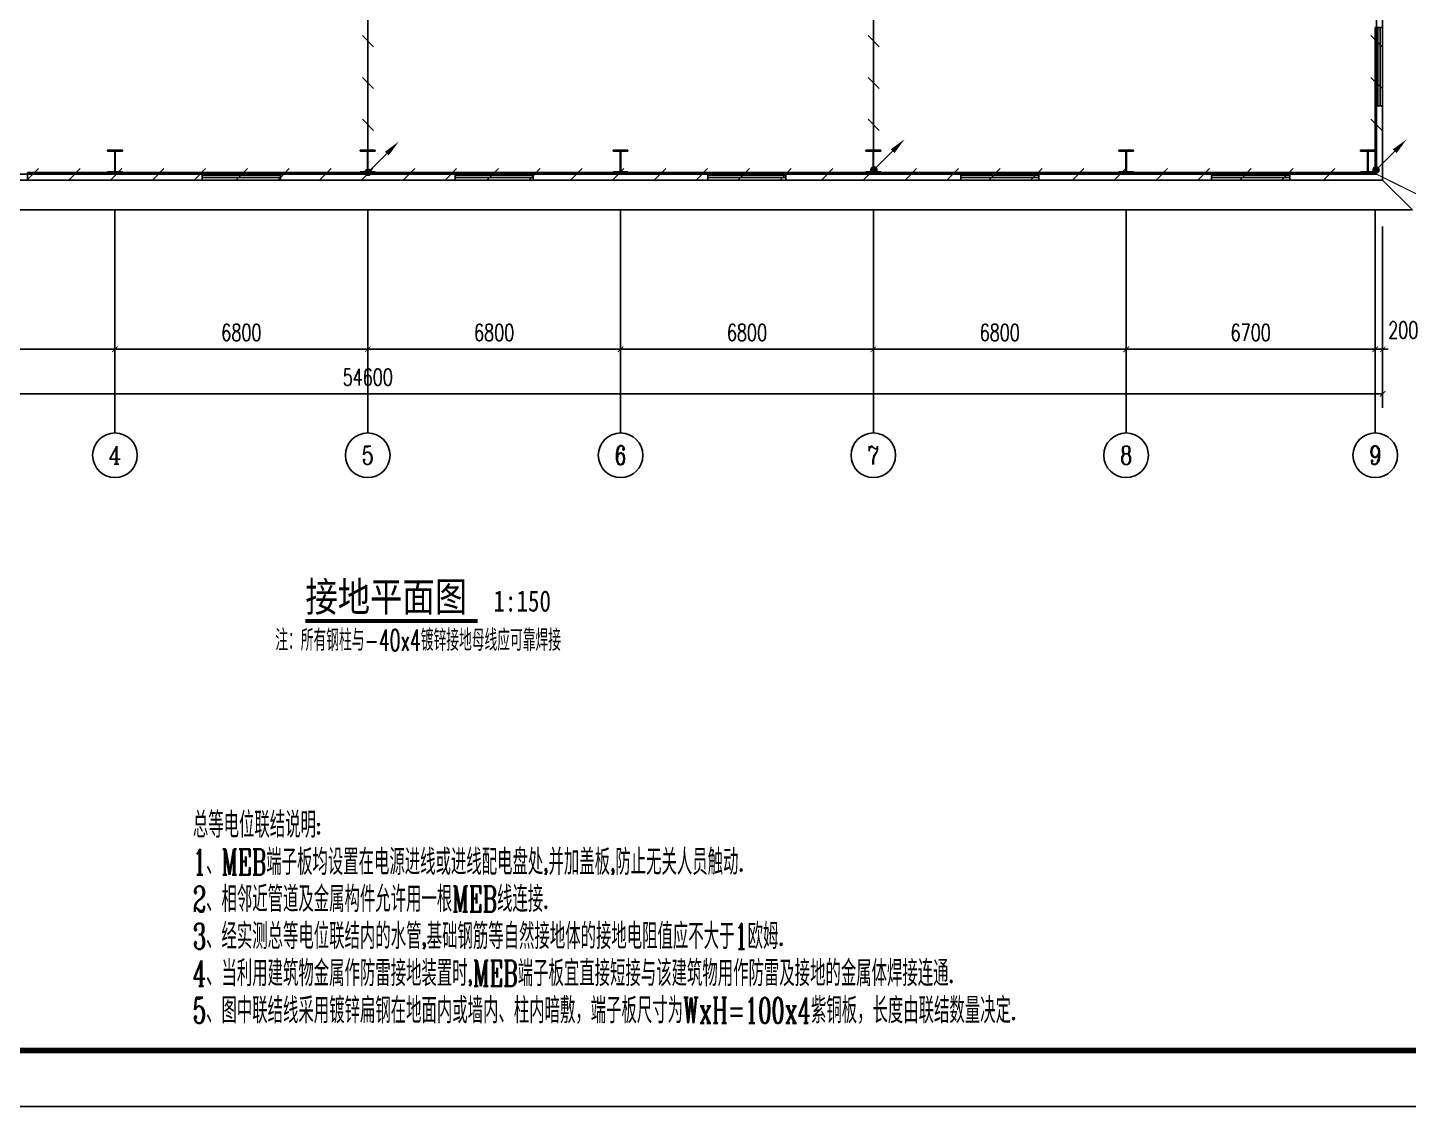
# Model space of a CAD drawing. Extents: x 1728470 to 1835391, y -157368 to 197905.
# Drawn here: x 1762000 to 1799142, y -89475 to -60465 of the extents above; entities that cross this region are included whole.
import ezdxf
from ezdxf.enums import TextEntityAlignment as Align

# ---------------------------------------------------------------- set-up
doc = ezdxf.new("R2010")
doc.units = 0
doc.header["$LTSCALE"] = 1000
doc.header["$MEASUREMENT"] = 0
doc.linetypes.add('CENTER2', pattern=[1.14, 0.75, -0.13, 0.13, -0.13])
doc.layers.get('0').update_dxf_attribs({"linetype": 'CONTINUOUS'})
doc.layers.get('DEFPOINTS').update_dxf_attribs({"linetype": 'CONTINUOUS'})
for name, color, linetype in [('AXIS', 3, 'CONTINUOUS'), ('AXIS_TEXT', 7, 'CONTINUOUS'), ('COLUMN', 99, 'CONTINUOUS'), ('GROUND', 2, 'CONTINUOUS'), ('LWIRE', 4, 'CONTINUOUS'), ('PUB_TEXT', 7, 'CONTINUOUS'), ('PUB_TITLE', 4, 'CONTINUOUS'), ('SHTLN', 4, 'CONTINUOUS'), ('TEL_SYMB', 3, 'CONTINUOUS'), ('TWT_TEXT', 7, 'CONTINUOUS'), ('WALL', 9, 'CONTINUOUS'), ('WINDOW', 99, 'CONTINUOUS'), ('WIRE-接地', 4, 'CONTINUOUS'), ('WIRE-照明', 1, 'CONTINUOUS')]:
    doc.layers.add(name, color=color, linetype=linetype)
doc.styles.add('_TCH_AXIS', font='COMPLEX', dxfattribs={"bigfont": 'GBCBIG'})
doc.styles.add('COMPLEX', font='COMPLEX')
doc.styles.add('DIM_FONT', font='SIMPLEX', dxfattribs={"width": 0.7, "bigfont": 'GBCBIG'})
doc.styles.get("Standard").update_dxf_attribs({"font": 'gbenor.shx', "bigfont": 'gbcbig.shx'})
doc.styles.add('STY53', font='COMPLEX', dxfattribs={"width": 0.6, "bigfont": 'HZTXT'})
doc.styles.add('新宋体', font='', dxfattribs={"width": 0.8})
doc.styles.get('新宋体').set_extended_font_data('NSimSun')
doc.dimstyles.new('DIMN150', dxfattribs={"dimscale": 1.5, "dimtxt": 300, "dimasz": 100, "dimexe": 250, "dimexo": 300, "dimgap": 150, "dimtad": 1, "dimdec": 0, "dimzin": 0, "dimtxsty": 'DIM_FONT', "dimblk": 'ARCHTICK', "dimcen": 0.09, "dimclrt": 7, "dimazin": 3, "dimtfac": 1, "dimtdec": 0, "dimtix": 1, "dimtmove": 0, "dimatfit": 3, "dimtolj": 1, "dimtzin": 0})

# ---------------------------------------------------------------- blocks, each defined once
blk = doc.blocks.new('_AXISO')
blk.add_circle((0, 0), 0.5)
at = {"layer": 'AXIS_TEXT', "style": 'COMPLEX', "width": 1.041667}
blk.add_attdef('A', text='', height=0.56, dxfattribs=at).set_placement((-0.25, -0.28), (0.25, -0.28), align=Align.FIT)
blk = doc.blocks.new('_ARCHTICK')
at = {"color": 0, "linetype": 'BYBLOCK', "const_width": 0.15}
blk.add_lwpolyline([(-0.5, -0.5), (0.5, 0.5)], dxfattribs=at)
blk = doc.blocks.new('*D48')
at = {"layer": 'AXIS', "color": 0}
for p, q in [((1913817, 67450), (1913817, 62575)), ((1968417, 67450), (1968417, 62575)), ((1913817, 62950), (1968417, 62950))]:
    blk.add_line(p, q, dxfattribs=at)
at = {"layer": 'DEFPOINTS', "color": 0}
for p in [(1913817, 67900), (1968417, 67900), (1968417, 62950)]:
    blk.add_point(p, dxfattribs=at)
at = {"layer": 'AXIS', "color": 0, "xscale": 150, "yscale": 150, "zscale": 150, "rotation": 180}
blk.add_blockref('_ARCHTICK', (1913817, 62950), dxfattribs=at)
at = {"layer": 'AXIS', "color": 0, "xscale": 150, "yscale": 150, "zscale": 150}
blk.add_blockref('_ARCHTICK', (1968417, 62950), dxfattribs=at)
at = {"layer": 'AXIS', "color": 7, "insert": (1941117, 63400), "char_height": 450, "attachment_point": 5, "style": 'DIM_FONT'}
blk.add_mtext('\\A1;54600', dxfattribs=at)
blk = doc.blocks.new('*D52')
at = {"layer": 'AXIS', "color": 0}
for p, q in [((1927517, 67450), (1927517, 63775)), ((1934317, 67450), (1934317, 63775)), ((1927517, 64150), (1934317, 64150))]:
    blk.add_line(p, q, dxfattribs=at)
at = {"layer": 'DEFPOINTS', "color": 0}
for p in [(1927517, 67900), (1934317, 67900), (1934317, 64150)]:
    blk.add_point(p, dxfattribs=at)
at = {"layer": 'AXIS', "color": 0, "xscale": 150, "yscale": 150, "zscale": 150, "rotation": 180}
blk.add_blockref('_ARCHTICK', (1927517, 64150), dxfattribs=at)
at = {"layer": 'AXIS', "color": 0, "xscale": 150, "yscale": 150, "zscale": 150}
blk.add_blockref('_ARCHTICK', (1934317, 64150), dxfattribs=at)
at = {"layer": 'AXIS', "color": 7, "insert": (1930917, 64600), "char_height": 450, "attachment_point": 5, "style": 'DIM_FONT'}
blk.add_mtext('\\A1;6800', dxfattribs=at)
blk = doc.blocks.new('*D53')
at = {"layer": 'AXIS', "color": 0}
for p, q in [((1934317, 67450), (1934317, 63775)), ((1941117, 67450), (1941117, 63775)), ((1934317, 64150), (1941117, 64150))]:
    blk.add_line(p, q, dxfattribs=at)
at = {"layer": 'DEFPOINTS', "color": 0}
for p in [(1934317, 67900), (1941117, 67900), (1941117, 64150)]:
    blk.add_point(p, dxfattribs=at)
at = {"layer": 'AXIS', "color": 0, "xscale": 150, "yscale": 150, "zscale": 150, "rotation": 180}
blk.add_blockref('_ARCHTICK', (1934317, 64150), dxfattribs=at)
at = {"layer": 'AXIS', "color": 0, "xscale": 150, "yscale": 150, "zscale": 150}
blk.add_blockref('_ARCHTICK', (1941117, 64150), dxfattribs=at)
at = {"layer": 'AXIS', "color": 7, "insert": (1937717, 64600), "char_height": 450, "attachment_point": 5, "style": 'DIM_FONT'}
blk.add_mtext('\\A1;6800', dxfattribs=at)
blk = doc.blocks.new('*D54')
at = {"layer": 'AXIS', "color": 0}
for p, q in [((1941117, 67450), (1941117, 63775)), ((1947917, 67450), (1947917, 63775)), ((1941117, 64150), (1947917, 64150))]:
    blk.add_line(p, q, dxfattribs=at)
at = {"layer": 'DEFPOINTS', "color": 0}
for p in [(1941117, 67900), (1947917, 67900), (1947917, 64150)]:
    blk.add_point(p, dxfattribs=at)
at = {"layer": 'AXIS', "color": 0, "xscale": 150, "yscale": 150, "zscale": 150, "rotation": 180}
blk.add_blockref('_ARCHTICK', (1941117, 64150), dxfattribs=at)
at = {"layer": 'AXIS', "color": 0, "xscale": 150, "yscale": 150, "zscale": 150}
blk.add_blockref('_ARCHTICK', (1947917, 64150), dxfattribs=at)
at = {"layer": 'AXIS', "color": 7, "insert": (1944517, 64600), "char_height": 450, "attachment_point": 5, "style": 'DIM_FONT'}
blk.add_mtext('\\A1;6800', dxfattribs=at)
blk = doc.blocks.new('*D55')
at = {"layer": 'AXIS', "color": 0}
for p, q in [((1947917, 67450), (1947917, 63775)), ((1954717, 67450), (1954717, 63775)), ((1947917, 64150), (1954717, 64150))]:
    blk.add_line(p, q, dxfattribs=at)
at = {"layer": 'DEFPOINTS', "color": 0}
for p in [(1947917, 67900), (1954717, 67900), (1954717, 64150)]:
    blk.add_point(p, dxfattribs=at)
at = {"layer": 'AXIS', "color": 0, "xscale": 150, "yscale": 150, "zscale": 150, "rotation": 180}
blk.add_blockref('_ARCHTICK', (1947917, 64150), dxfattribs=at)
at = {"layer": 'AXIS', "color": 0, "xscale": 150, "yscale": 150, "zscale": 150}
blk.add_blockref('_ARCHTICK', (1954717, 64150), dxfattribs=at)
at = {"layer": 'AXIS', "color": 7, "insert": (1951317, 64600), "char_height": 450, "attachment_point": 5, "style": 'DIM_FONT'}
blk.add_mtext('\\A1;6800', dxfattribs=at)
blk = doc.blocks.new('*D56')
at = {"layer": 'AXIS', "color": 0}
for p, q in [((1954717, 67450), (1954717, 63775)), ((1961517, 67450), (1961517, 63775)), ((1954717, 64150), (1961517, 64150))]:
    blk.add_line(p, q, dxfattribs=at)
at = {"layer": 'DEFPOINTS', "color": 0}
for p in [(1954717, 67900), (1961517, 67900), (1961517, 64150)]:
    blk.add_point(p, dxfattribs=at)
at = {"layer": 'AXIS', "color": 0, "xscale": 150, "yscale": 150, "zscale": 150, "rotation": 180}
blk.add_blockref('_ARCHTICK', (1954717, 64150), dxfattribs=at)
at = {"layer": 'AXIS', "color": 0, "xscale": 150, "yscale": 150, "zscale": 150}
blk.add_blockref('_ARCHTICK', (1961517, 64150), dxfattribs=at)
at = {"layer": 'AXIS', "color": 7, "insert": (1958117, 64600), "char_height": 450, "attachment_point": 5, "style": 'DIM_FONT'}
blk.add_mtext('\\A1;6800', dxfattribs=at)
blk = doc.blocks.new('*D57')
at = {"layer": 'AXIS', "color": 0}
for p, q in [((1961517, 67450), (1961517, 63775)), ((1968217, 67450), (1968217, 63775)), ((1961517, 64150), (1968217, 64150))]:
    blk.add_line(p, q, dxfattribs=at)
at = {"layer": 'DEFPOINTS', "color": 0}
for p in [(1961517, 67900), (1968217, 67900), (1968217, 64150)]:
    blk.add_point(p, dxfattribs=at)
at = {"layer": 'AXIS', "color": 0, "xscale": 150, "yscale": 150, "zscale": 150, "rotation": 180}
blk.add_blockref('_ARCHTICK', (1961517, 64150), dxfattribs=at)
at = {"layer": 'AXIS', "color": 0, "xscale": 150, "yscale": 150, "zscale": 150}
blk.add_blockref('_ARCHTICK', (1968217, 64150), dxfattribs=at)
at = {"layer": 'AXIS', "color": 7, "insert": (1964867, 64600), "char_height": 450, "attachment_point": 5, "style": 'DIM_FONT'}
blk.add_mtext('\\A1;6700', dxfattribs=at)
blk = doc.blocks.new('*D58')
at = {"layer": 'AXIS', "color": 0}
for p, q in [((1968217, 67450), (1968217, 63775)), ((1968417, 67450), (1968417, 63775)), ((1968217, 64150), (1968067, 64150)), ((1968217, 64150), (1968417, 64150)), ((1968417, 64150), (1968567, 64150))]:
    blk.add_line(p, q, dxfattribs=at)
at = {"layer": 'DEFPOINTS', "color": 0}
for p in [(1968217, 67900), (1968417, 67900), (1968417, 64150)]:
    blk.add_point(p, dxfattribs=at)
at = {"layer": 'AXIS', "color": 0, "xscale": 150, "yscale": 150, "zscale": 150}
blk.add_blockref('_ARCHTICK', (1968217, 64150), dxfattribs=at)
at = {"layer": 'AXIS', "color": 0, "xscale": 150, "yscale": 150, "zscale": 150, "rotation": 180}
blk.add_blockref('_ARCHTICK', (1968417, 64150), dxfattribs=at)
at = {"layer": 'AXIS', "color": 7, "insert": (1968972, 64668), "char_height": 450, "attachment_point": 5, "style": 'DIM_FONT'}
blk.add_mtext('\\A1;200', dxfattribs=at)
blk = doc.blocks.new('$TCHSYS$WIN2D')
for p, q in [((-0.5, 0.5), (0.5, 0.5)), ((-0.5, 0.5), (-0.5, -0.5)), ((0.5, 0.5), (0.5, -0.5)), ((0.5, 0.167), (-0.5, 0.167)), ((0.5, -0.167), (-0.5, -0.167)), ((-0.5, -0.5), (0.5, -0.5))]:
    blk.add_line(p, q)
blk = doc.blocks.new('$TELECSYS$00000008')
blk.add_line((0.4, 0.4), (-0.4, -0.4))
blk = doc.blocks.new('$TELECSYS$00000079')
for p, q in [((0.7, 0.7), (0, 0)), ((0.104, 0.104), (0.104, 0.104)), ((-0.104, -0.104), (-0.104, -0.104))]:
    blk.add_line(p, q)
at = {"const_width": 0.142}
blk.add_lwpolyline([(-0.071, 0, 1), (0.071, 0, 1)], format="xyb", close=True, dxfattribs=at)
blk.add_solid([(0.63, 0.77), (0.77, 0.63), (1.15, 1.15)])
at = {"width": 0.8, "flags": 9}
blk.add_attdef('A', (0, 0), '', height=0.00002, dxfattribs=at)
blk = doc.blocks.new('DFW32')
at = {"layer": 'AXIS', "color": 8}
for p, q in [((1934316.8, 67900.2), (1934316.8, 61900.2)), ((1941116.8, 67900.2), (1941116.8, 61900.2)), ((1947916.8, 67900.2), (1947916.8, 61900.2)), ((1954716.8, 67900.2), (1954716.8, 61900.2)), ((1961516.8, 67900.2), (1961516.8, 61900.2)), ((1968216.8, 67900.2), (1968216.8, 61900.2))]:
    blk.add_line(p, q, dxfattribs=at)
at = {"layer": 'COLUMN', "color": 8}
for p, q in [((1934516.8, 69500.2), (1934116.8, 69500.2)), ((1934116.8, 69500.2), (1934116.8, 69478.2)), ((1934116.8, 69478.2), (1934305.8, 69478.2)), ((1934305.8, 69478.2), (1934310.8, 69473.2)), ((1934310.8, 69473.2), (1934310.8, 68927.2)), ((1934322.8, 69473.2), (1934327.8, 69478.2)), ((1934322.8, 68927.2), (1934322.8, 69473.2)), ((1934327.8, 69478.2), (1934516.8, 69478.2)), ((1934516.8, 69478.2), (1934516.8, 69500.2)), ((1941316.8, 69500.2), (1940916.8, 69500.2)), ((1940916.8, 69500.2), (1940916.8, 69478.2)), ((1940916.8, 69478.2), (1941105.8, 69478.2)), ((1941105.8, 69478.2), (1941110.8, 69473.2)), ((1941110.8, 69473.2), (1941110.8, 68927.2)), ((1941122.8, 69473.2), (1941127.8, 69478.2)), ((1941122.8, 68927.2), (1941122.8, 69473.2)), ((1941127.8, 69478.2), (1941316.8, 69478.2)), ((1941316.8, 69478.2), (1941316.8, 69500.2)), ((1948116.8, 69500.2), (1947716.8, 69500.2)), ((1947716.8, 69500.2), (1947716.8, 69478.2)), ((1947716.8, 69478.2), (1947905.8, 69478.2)), ((1947905.8, 69478.2), (1947910.8, 69473.2)), ((1947910.8, 69473.2), (1947910.8, 68927.2)), ((1947922.8, 69473.2), (1947927.8, 69478.2)), ((1947922.8, 68927.2), (1947922.8, 69473.2)), ((1947927.8, 69478.2), (1948116.8, 69478.2)), ((1948116.8, 69478.2), (1948116.8, 69500.2)), ((1954916.8, 69500.2), (1954516.8, 69500.2)), ((1954516.8, 69500.2), (1954516.8, 69478.2)), ((1954516.8, 69478.2), (1954705.8, 69478.2)), ((1954705.8, 69478.2), (1954710.8, 69473.2)), ((1954710.8, 69473.2), (1954710.8, 68927.2)), ((1954722.8, 69473.2), (1954727.8, 69478.2)), ((1954722.8, 68927.2), (1954722.8, 69473.2)), ((1954727.8, 69478.2), (1954916.8, 69478.2)), ((1954916.8, 69478.2), (1954916.8, 69500.2)), ((1961716.8, 69500.2), (1961316.8, 69500.2)), ((1961316.8, 69500.2), (1961316.8, 69478.2)), ((1961316.8, 69478.2), (1961505.8, 69478.2)), ((1961505.8, 69478.2), (1961510.8, 69473.2)), ((1961510.8, 69473.2), (1961510.8, 68927.2)), ((1961522.8, 69473.2), (1961527.8, 69478.2)), ((1961522.8, 68927.2), (1961522.8, 69473.2)), ((1961527.8, 69478.2), (1961716.8, 69478.2)), ((1961716.8, 69478.2), (1961716.8, 69500.2)), ((1968216.8, 69500.2), (1967816.8, 69500.2)), ((1967816.8, 69500.2), (1967816.8, 69478.2)), ((1967816.8, 69478.2), (1968005.8, 69478.2)), ((1968005.8, 69478.2), (1968010.8, 69473.2)), ((1968010.8, 69473.2), (1968010.8, 68927.2)), ((1968022.8, 69473.2), (1968027.8, 69478.2)), ((1968022.8, 68927.2), (1968022.8, 69473.2)), ((1968027.8, 69478.2), (1968216.8, 69478.2)), ((1968216.8, 69478.2), (1968216.8, 69500.2)), ((1934305.8, 68922.2), (1934116.8, 68922.2)), ((1934116.8, 68922.2), (1934116.8, 68900.2)), ((1934116.8, 68900.2), (1934516.8, 68900.2)), ((1934310.8, 68927.2), (1934305.8, 68922.2)), ((1934327.8, 68922.2), (1934322.8, 68927.2)), ((1934516.8, 68922.2), (1934327.8, 68922.2)), ((1934516.8, 68900.2), (1934516.8, 68922.2)), ((1941105.8, 68922.2), (1940916.8, 68922.2)), ((1940916.8, 68922.2), (1940916.8, 68900.2)), ((1940916.8, 68900.2), (1941316.8, 68900.2)), ((1941110.8, 68927.2), (1941105.8, 68922.2)), ((1941127.8, 68922.2), (1941122.8, 68927.2)), ((1941316.8, 68922.2), (1941127.8, 68922.2)), ((1941316.8, 68900.2), (1941316.8, 68922.2)), ((1947905.8, 68922.2), (1947716.8, 68922.2)), ((1947716.8, 68922.2), (1947716.8, 68900.2)), ((1947716.8, 68900.2), (1948116.8, 68900.2)), ((1947910.8, 68927.2), (1947905.8, 68922.2)), ((1947927.8, 68922.2), (1947922.8, 68927.2)), ((1948116.8, 68922.2), (1947927.8, 68922.2)), ((1948116.8, 68900.2), (1948116.8, 68922.2)), ((1954705.8, 68922.2), (1954516.8, 68922.2)), ((1954516.8, 68922.2), (1954516.8, 68900.2)), ((1954516.8, 68900.2), (1954916.8, 68900.2)), ((1954710.8, 68927.2), (1954705.8, 68922.2)), ((1954727.8, 68922.2), (1954722.8, 68927.2)), ((1954916.8, 68922.2), (1954727.8, 68922.2)), ((1954916.8, 68900.2), (1954916.8, 68922.2)), ((1961505.8, 68922.2), (1961316.8, 68922.2)), ((1961316.8, 68922.2), (1961316.8, 68900.2)), ((1961316.8, 68900.2), (1961716.8, 68900.2)), ((1961510.8, 68927.2), (1961505.8, 68922.2)), ((1961527.8, 68922.2), (1961522.8, 68927.2)), ((1961716.8, 68922.2), (1961527.8, 68922.2)), ((1961716.8, 68900.2), (1961716.8, 68922.2)), ((1968005.8, 68922.2), (1967816.8, 68922.2)), ((1967816.8, 68922.2), (1967816.8, 68900.2)), ((1967816.8, 68900.2), (1968216.8, 68900.2)), ((1968010.8, 68927.2), (1968005.8, 68922.2)), ((1968027.8, 68922.2), (1968022.8, 68927.2)), ((1968216.8, 68922.2), (1968027.8, 68922.2)), ((1968216.8, 68900.2), (1968216.8, 68922.2))]:
    blk.add_line(p, q, dxfattribs=at)
at = {"layer": 'GROUND', "color": 8}
for p, q in [((1968416.8, 68700.2), (1968416.8, 86300.2)), ((1913816.8, 68700.2), (1968416.8, 68700.2)), ((1968416.8, 68700.2), (1969216.8, 67900.2)), ((1913016.8, 67900.2), (1969216.8, 67900.2))]:
    blk.add_line(p, q, dxfattribs=at)
at = {"layer": 'WALL', "color": 8}
for p, q in [((1968416.8, 70700.2), (1968216.8, 70700.2)), ((1968216.8, 70700.2), (1968216.8, 69500.2)), ((1968416.8, 68700.2), (1968416.8, 70700.2)), ((1968216.8, 69478.2), (1968216.8, 68922.2)), ((1934116.8, 68900.2), (1931966.8, 68900.2)), ((1931966.8, 68900.2), (1931966.8, 68700.2)), ((1936666.8, 68900.2), (1934516.8, 68900.2)), ((1936666.8, 68700.2), (1936666.8, 68900.2)), ((1940916.8, 68900.2), (1938766.8, 68900.2)), ((1938766.8, 68900.2), (1938766.8, 68700.2)), ((1943466.8, 68900.2), (1941316.8, 68900.2)), ((1943466.8, 68700.2), (1943466.8, 68900.2)), ((1947716.8, 68900.2), (1945566.8, 68900.2)), ((1945566.8, 68900.2), (1945566.8, 68700.2)), ((1950266.8, 68900.2), (1948116.8, 68900.2)), ((1950266.8, 68700.2), (1950266.8, 68900.2)), ((1954516.8, 68900.2), (1952366.8, 68900.2)), ((1952366.8, 68900.2), (1952366.8, 68700.2)), ((1957066.8, 68900.2), (1954916.8, 68900.2)), ((1957066.8, 68700.2), (1957066.8, 68900.2)), ((1961316.8, 68900.2), (1959166.8, 68900.2)), ((1959166.8, 68900.2), (1959166.8, 68700.2)), ((1963816.8, 68900.2), (1961716.8, 68900.2)), ((1963816.8, 68700.2), (1963816.8, 68900.2)), ((1967816.8, 68900.2), (1965916.8, 68900.2)), ((1965916.8, 68900.2), (1965916.8, 68700.2)), ((1931966.8, 68700.2), (1934316.8, 68700.2)), ((1934316.8, 68700.2), (1936666.8, 68700.2)), ((1938766.8, 68700.2), (1941116.8, 68700.2)), ((1941116.8, 68700.2), (1943466.8, 68700.2)), ((1945566.8, 68700.2), (1947916.8, 68700.2)), ((1947916.8, 68700.2), (1950266.8, 68700.2)), ((1952366.8, 68700.2), (1954716.8, 68700.2)), ((1954716.8, 68700.2), (1957066.8, 68700.2)), ((1959166.8, 68700.2), (1961516.8, 68700.2)), ((1961516.8, 68700.2), (1963816.8, 68700.2)), ((1965916.8, 68700.2), (1968416.8, 68700.2))]:
    blk.add_line(p, q, dxfattribs=at)
at = {"layer": 'AXIS', "color": 8}
ref = blk.add_blockref('_AXISO', (1934316.8, 61300.2), dxfattribs=dict(at, xscale=1200, yscale=1200, zscale=1200))
ref.add_attrib('A', '4', dxfattribs={"layer": 'AXIS_TEXT', "color": 8, "height": 480.7, "style": '_TCH_AXIS', "width": 0.9375}).set_placement((1934145.1, 61059.8), (1934488.5, 61059.8), align=Align.FIT)
ref = blk.add_blockref('_AXISO', (1941116.8, 61300.2), dxfattribs=dict(at, xscale=1200, yscale=1200, zscale=1200))
ref.add_attrib('A', '5', dxfattribs={"layer": 'AXIS_TEXT', "color": 8, "height": 493.2, "style": '_TCH_AXIS'}).set_placement((1940952.4, 61053.6), (1941281.2, 61053.6), align=Align.FIT)
ref = blk.add_blockref('_AXISO', (1947916.8, 61300.2), dxfattribs=dict(at, xscale=1200, yscale=1200, zscale=1200))
ref.add_attrib('A', '6', dxfattribs={"layer": 'AXIS_TEXT', "color": 8, "height": 506.1, "style": '_TCH_AXIS', "width": 0.928571}).set_placement((1947760.1, 61047.1), (1948073.4, 61047.1), align=Align.FIT)
ref = blk.add_blockref('_AXISO', (1954716.8, 61300.2), dxfattribs=dict(at, xscale=1200, yscale=1200, zscale=1200))
ref.add_attrib('A', '7', dxfattribs={"layer": 'AXIS_TEXT', "color": 8, "height": 493.2, "style": '_TCH_AXIS'}).set_placement((1954552.4, 61053.6), (1954881.2, 61053.6), align=Align.FIT)
ref = blk.add_blockref('_AXISO', (1961516.8, 61300.2), dxfattribs=dict(at, xscale=1200, yscale=1200, zscale=1200))
ref.add_attrib('A', '8', dxfattribs={"layer": 'AXIS_TEXT', "color": 8, "height": 493.2, "style": '_TCH_AXIS'}).set_placement((1961352.4, 61053.6), (1961681.2, 61053.6), align=Align.FIT)
ref = blk.add_blockref('_AXISO', (1968216.8, 61300.2), dxfattribs=dict(at, xscale=1200, yscale=1200, zscale=1200))
ref.add_attrib('A', '9', dxfattribs={"layer": 'AXIS_TEXT', "color": 8, "height": 506.1, "style": '_TCH_AXIS', "width": 0.928571}).set_placement((1968060.1, 61047.1), (1968373.4, 61047.1), align=Align.FIT)
at = {"layer": 'WINDOW', "color": 8, "xscale": 2100, "yscale": 200, "zscale": 2100, "rotation": 90}
blk.add_blockref('$TCHSYS$WIN2D', (1968316.8, 71750.2), dxfattribs=at)
at = {"layer": 'WINDOW', "color": 8, "xscale": 2100, "yscale": 200, "zscale": 2100}
for p in [(1937716.8, 68800.2), (1944516.8, 68800.2), (1951316.8, 68800.2), (1958116.8, 68800.2), (1964866.8, 68800.2)]:
    blk.add_blockref('$TCHSYS$WIN2D', p, dxfattribs=at)
at = {"layer": 'AXIS', "color": 8}
for p1, p2, distance, picture, middle in [((1913816.8, 67900.2), (1968416.8, 67900.2), -4950, '*D48', (1941116.8, 63400.2)), ((1927516.8, 67900.2), (1934316.8, 67900.2), -3750, '*D52', (1930916.8, 64600.2)), ((1934316.8, 67900.2), (1941116.8, 67900.2), -3750, '*D53', (1937716.8, 64600.2)), ((1941116.8, 67900.2), (1947916.8, 67900.2), -3750, '*D54', (1944516.8, 64600.2)), ((1947916.8, 67900.2), (1954716.8, 67900.2), -3750, '*D55', (1951316.8, 64600.2)), ((1954716.8, 67900.2), (1961516.8, 67900.2), -3750, '*D56', (1958116.8, 64600.2)), ((1961516.8, 67900.2), (1968216.8, 67900.2), -3750, '*D57', (1964866.8, 64600.2))]:
    dim = blk.add_aligned_dim(p1=p1, p2=p2, distance=distance, dimstyle='DIMN150', dxfattribs=at)
    dim.commit()
    dim.dimension.update_dxf_attribs({"geometry": picture, "text_midpoint": middle})
dim = blk.add_linear_dim(base=(1968416.8, 64150.2), p1=(1968216.8, 67900.2), p2=(1968416.8, 67900.2), angle=0, dimstyle='DIMN150', dxfattribs=at)
dim.commit()
dim.dimension.update_dxf_attribs({"geometry": '*D58', "text_midpoint": (1968971.8, 64667.7), "dimtype": 161})

msp = doc.modelspace()

# ---------------------------------------------------------------- linework, layer by layer
at = {"layer": 'PUB_TITLE'}
msp.add_lwpolyline([(1728675, -89475), (1817775, -89475), (1817775, -26475), (1728675, -26475)], close=True, dxfattribs=at)
at = {"layer": 'PUB_TITLE', "const_width": 150}
msp.add_lwpolyline([(1732425, -87975), (1816275, -87975), (1816275, -27975), (1732425, -27975)], close=True, dxfattribs=at)
at = {"layer": 'TEL_SYMB', "color": 1, "const_width": 105}
msp.add_lwpolyline([(1769472, -76423), (1774109, -76423)], dxfattribs=at)
at = {"layer": 'WIRE-接地', "linetype": 'CENTER2'}
for points, const_width in [([(1743994, -47126), (1798284, -47126), (1798284, -64407), (1743995, -64407), (1743995, -47123)], 45), ([(1771156, -47123), (1771156, -64410)], 45), ([(1784756, -47123), (1784756, -64410)], 45), ([(1799958, -65233), (1798284, -64407)], 30)]:
    msp.add_lwpolyline(points, dxfattribs=dict(at, const_width=const_width))

# ---------------------------------------------------------------- block references
msp.add_blockref('DFW32', (-169967, -133265))
at = {"layer": 'LWIRE', "xscale": 720, "yscale": 720, "zscale": 720}
for p in [(1784764, -64292), (1798272, -64292), (1771159, -64356)]:
    msp.add_blockref('$TELECSYS$00000079', p, dxfattribs=at)
at = {"layer": 'SHTLN', "xscale": 375, "yscale": 375, "zscale": 375}
for p, rotation in [((1771156, -60829), 270), ((1784756, -60829), 270), ((1798284, -60829), 270), ((1771156, -61954), 270), ((1784756, -61954), 270), ((1798284, -61954), 270), ((1771156, -63079), 270), ((1784756, -63079), 270), ((1798284, -63079), 270), ((1762139, -64407), 180), ((1763264, -64407), 180), ((1764389, -64407), 180), ((1765514, -64407), 180), ((1766639, -64407), 180), ((1767764, -64407), 180), ((1768889, -64407), 180), ((1770014, -64407), 180), ((1771139, -64407), 180), ((1772264, -64407), 180), ((1773389, -64407), 180), ((1774514, -64407), 180), ((1775639, -64407), 180), ((1776764, -64407), 180), ((1777889, -64407), 180), ((1779014, -64407), 180), ((1780139, -64407), 180), ((1781264, -64407), 180), ((1782389, -64407), 180), ((1783514, -64407), 180), ((1784639, -64407), 180), ((1785764, -64407), 180), ((1786889, -64407), 180), ((1788014, -64407), 180), ((1789139, -64407), 180), ((1790264, -64407), 180), ((1791389, -64407), 180), ((1792514, -64407), 180), ((1793639, -64407), 180), ((1794764, -64407), 180), ((1795889, -64407), 180), ((1797014, -64407), 180)]:
    msp.add_blockref('$TELECSYS$00000008', p, dxfattribs=dict(at, rotation=rotation))

# ---------------------------------------------------------------- texts
at = {"layer": 'PUB_TEXT', "color": 3, "ltscale": 10, "style": 'STY53', "width": 0.6}
msp.add_text('注：所有钢柱与-40x4镀锌接地母线应可靠焊接', height=571.54, dxfattribs=at).set_placement((1768662, -77226))
at = {"layer": 'TWT_TEXT', "color": 1, "style": '新宋体', "width": 0.8}
for s, height, p in [('接地平面图', 797.5, (1769472, -76169)), ('1:150', 569.6, (1774529, -76169))]:
    msp.add_text(s, height=height, dxfattribs=at).set_placement(p)
at = {"layer": 'WIRE-照明', "color": 3, "linetype": 'CONTINUOUS', "style": 'STY53', "width": 0.6}
for s, height, p in [('总等电位联结说明:', 689.8, (1766446, -82252)), ('1、MEB端子板均设置在电源进线或进线配电盘处,并加盖板,防止无关人员触动.', 689.76, (1766446, -83250)), ('2、相邻近管道及金属构件允许用一根MEB线连接.', 689.76, (1766446, -84247)), ('3、经实测总等电位联结内的水管,基础钢筋等自然接地体的接地电阻值应不大于1欧姆.', 689.76, (1766446, -85245)), ('4、当利用建筑物金属作防雷接地装置时,MEB端子板宜直接短接与该建筑物用作防雷及接地的金属体焊接连通.', 689.76, (1766446, -86243)), ('5、图中联结线采用镀锌扁钢在地面内或墙内、柱内暗敷，端子板尺寸为WxH=100x4紫铜板，长度由联结数量决定.', 689.76, (1766446, -87241))]:
    msp.add_text(s, height=height, dxfattribs=at).set_placement(p)

doc.saveas('drawing.dxf')
